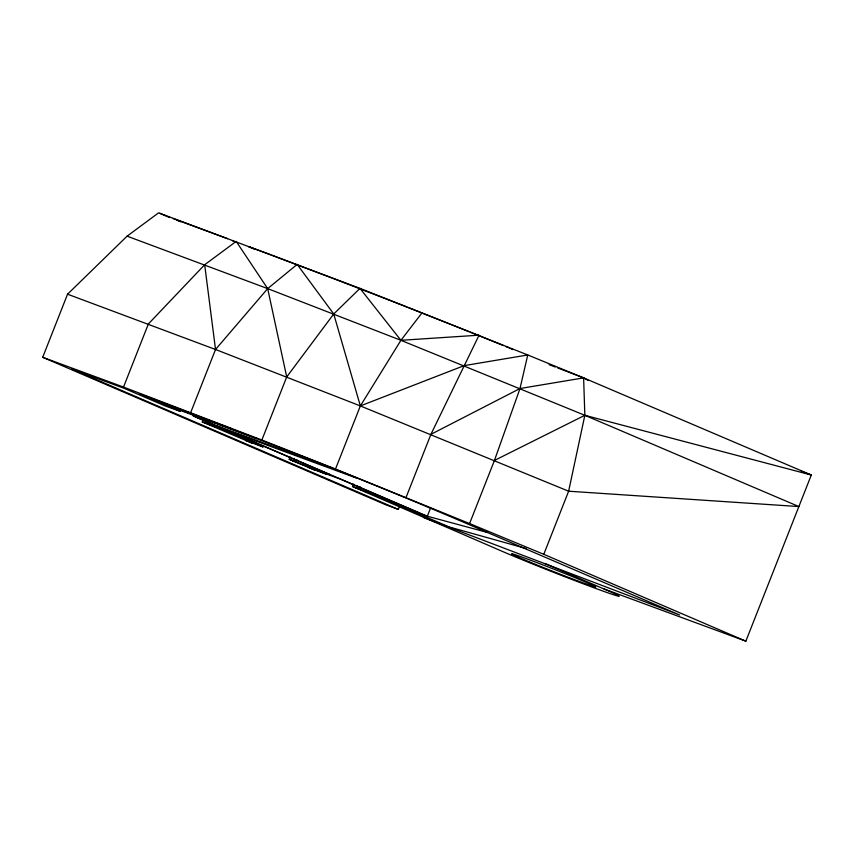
<?xml version="1.0" encoding="UTF-8"?>
<svg xmlns="http://www.w3.org/2000/svg" width="854" height="854" viewBox="0 0 854 854"><rect width="100%" height="100%" fill="white"/><g stroke="black" fill="none" stroke-linecap="round" stroke-linejoin="round"><path stroke-width="1.28" d="M67.551 294.192L215.528 349.489L360.356 405.928L464.128 365.64L527.751 354.965L583.613 377.874L811.3 475.016L745.852 641.173L543.784 554.31L469.583 523.566L494.434 460.466L520.001 388.527L527.751 354.965L359.982 288.374L158.62 212.827L127.086 236.163L67.551 294.192L42.7 357.292L386.211 504.96L398.338 509.422L399.309 506.945M123.52 387.065L148.372 323.965L204.672 264.74L236.206 241.404L267.686 288.62L286.72 376.934L261.858 440.034L123.52 387.065L42.7 357.292M190.677 412.578L215.528 349.489L267.686 288.62L297.16 264.398L333.733 313.984L360.356 405.928L335.505 469.027L469.583 523.566M249.475 441.956L252.165 443.109L202.323 421.929L203.273 419.527M245.429 440.461L263.192 447.005L222.787 429.637L206.369 423.424L207.308 421.011M209.059 424.577L210.009 422.175M312.788 469.166L315.478 470.33L289.207 459.281L290.157 456.879M296.893 459.527L295.943 461.929L293.253 460.776L294.203 458.363M545.076 563.587L612.809 592.793A70.444 1.847 21.5 0 1 589.634 586.186A70.444 1.847 21.5 0 1 504.052 552.132L352.521 486.502L353.471 484.101M360.207 486.748L359.256 489.15L356.566 487.986L357.516 485.584M406.056 497.434L430.918 434.344L479.073 335.174L400.921 340.308L267.686 288.62L127.086 236.163M430.651 507.81L427.342 516.222L193.068 415.813L256.595 443.13L239.622 436.874M543.784 554.31L568.636 491.21L584.851 415.3L583.613 377.874L557.737 367.957M286.72 376.934L333.733 313.984L359.982 288.374L400.921 340.308L584.851 415.3L798.874 506.561L568.636 491.21L360.356 405.928L400.921 340.308L422.239 312.585M430.918 434.344L520.001 388.527L583.613 377.874L588.235 380.478M494.434 460.466L584.851 415.3L811.3 475.016L801.34 471.344M418.919 513.948L487.41 532.469L679.688 614.997L423.381 517.46M526.256 548.578L449.236 526.982L372.984 494.199L355.221 487.655M173.277 218.645L227.58 238.661M248.717 246.614L270.771 254.738M156.271 401.038C267.825 441.785 378.418 485.307 487.41 532.469M164.822 404.721L256.905 438.646M197.317 417.649L202.174 419.431M216.649 425.655L330.039 467.426M231.135 431.878L356.823 478.187M202.323 421.929L206.369 423.424M239.76 435.892L244.607 437.675M246.272 438.689L251.119 440.472M246.358 439.767L263.331 446.023L330.263 474.792L313.29 468.536M289.207 459.281L293.253 460.776M291.908 460.445L326.516 474.226L308.742 467.682M323.143 472.774L340.116 479.03L425.473 515.72M352.521 486.502L356.566 487.986M604.002 588.918L745.852 641.173M272.01 255.218L331.875 277.966M549.101 364.647L555.271 367.017M232.171 429.007L139.394 393.79L180.354 411.393L165.281 406.002L124.193 388.346L71.661 368.992L398.338 509.422M333.071 278.415L406.888 306.992M261.858 440.034L335.505 469.027M408.105 307.461L469.07 331.63M470.287 332.121L503.358 345.571M505.803 346.575L509.475 348.069M232.459 240.753L236.12 242.322M248.642 246.657L254.407 249.133M176.959 220.236L180.632 221.816M159.837 213.351L169.583 217.546M510.575 348.581L512.763 349.596M204.672 264.74L215.528 349.489M529.491 561.9A45.23 1.185 21.5 0 0 595.654 587.008A45.23 1.185 21.5 0 0 536.088 562.295A45.23 1.185 21.5 0 0 529.491 561.9"/></g></svg>
